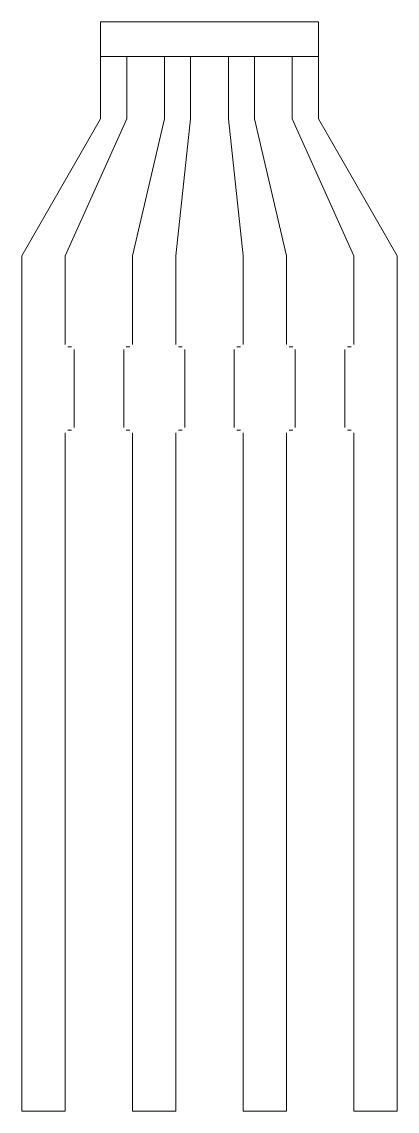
# Model space of a CAD drawing. Header units: millimetres. Extents: x -2.2 to 2.2, y -13.2 to -0.7.
import ezdxf

# ---------------------------------------------------------------- set-up
doc = ezdxf.new("R2010")
doc.units = ezdxf.units.MM

msp = doc.modelspace()

# ---------------------------------------------------------------- linework, layer by layer
at = {"color": 7, "linetype": 'Continuous', "lineweight": 15}
for p, q in [((-1.25, -0.7), (-1.25, -1.814)), ((1.25, -0.7), (-1.25, -0.7)), ((1.25, -0.7), (1.25, -1.814)), ((-1.25, -1.1), (1.25, -1.1)), ((-0.95, -1.814), (-0.95, -1.1)), ((-0.517, -1.1), (-0.517, -1.814)), ((-0.217, -1.814), (-0.217, -1.1)), ((0.217, -1.814), (0.217, -1.1)), ((0.517, -1.1), (0.517, -1.814)), ((0.95, -1.814), (0.95, -1.1)), ((-1.25, -1.814), (-2.155, -3.386)), ((-1.655, -3.386), (-0.95, -1.814)), ((-0.517, -1.814), (-0.885, -3.386)), ((-0.385, -3.386), (-0.217, -1.814)), ((0.385, -3.386), (0.217, -1.814)), ((0.517, -1.814), (0.885, -3.386)), ((1.655, -3.386), (0.95, -1.814)), ((1.25, -1.814), (2.155, -3.386)), ((-2.155, -3.386), (-2.155, -13.2)), ((-1.655, -4.401), (-1.655, -3.386)), ((-0.885, -3.386), (-0.885, -4.401)), ((-0.385, -4.401), (-0.385, -3.386)), ((0.385, -4.401), (0.385, -3.386)), ((0.885, -3.386), (0.885, -4.401)), ((1.655, -4.401), (1.655, -3.386)), ((2.155, -3.386), (2.155, -13.2)), ((-1.585, -4.431), (-1.625, -4.431)), ((-1.555, -5.357), (-1.555, -4.461)), ((-0.985, -4.461), (-0.985, -5.357)), ((-0.915, -4.431), (-0.955, -4.431)), ((-0.315, -4.431), (-0.355, -4.431)), ((-0.285, -5.357), (-0.285, -4.461)), ((0.285, -5.357), (0.285, -4.461)), ((0.315, -4.431), (0.355, -4.431)), ((0.915, -4.431), (0.955, -4.431)), ((0.985, -4.461), (0.985, -5.357)), ((1.555, -5.357), (1.555, -4.461)), ((1.585, -4.431), (1.625, -4.431)), ((-1.655, -13.2), (-1.655, -5.417)), ((-1.625, -5.387), (-1.585, -5.387)), ((-0.955, -5.387), (-0.915, -5.387)), ((-0.885, -5.417), (-0.885, -13.2)), ((-0.385, -13.2), (-0.385, -5.417)), ((-0.355, -5.387), (-0.315, -5.387)), ((0.355, -5.387), (0.315, -5.387)), ((0.385, -13.2), (0.385, -5.417)), ((0.885, -5.417), (0.885, -13.2)), ((0.955, -5.387), (0.915, -5.387)), ((1.625, -5.387), (1.585, -5.387)), ((1.655, -13.2), (1.655, -5.417)), ((-2.155, -13.2), (-1.655, -13.2)), ((-0.885, -13.2), (-0.385, -13.2)), ((0.885, -13.2), (0.385, -13.2)), ((2.155, -13.2), (1.655, -13.2))]:
    msp.add_line(p, q, dxfattribs=at)

doc.saveas('drawing.dxf')
